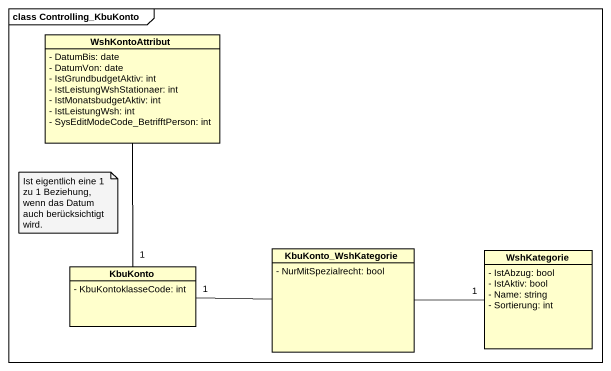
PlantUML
@startuml
mainframe class Controlling_KbuKonto
hide circle
hide empty members
skinparam classAttributeIconSize 0
class WshKontoAttribut {
  - DatumBis: date
  - DatumVon: date
  - IstGrundbudgetAktiv: int
  - IstLeistungWshStationaer: int
  - IstMonatsbudgetAktiv: int
  - IstLeistungWsh: int
  - SysEditModeCode_BetrifftPerson: int
}
class KbuKonto_WshKategorie {
  - NurMitSpezialrecht: bool
}
class WshKategorie {
  - IstAbzug: bool
  - IstAktiv: bool
  - Name: string
  - Sortierung: int
}
class KbuKonto {
  - KbuKontoklasseCode: int
}
WshKontoAttribut -- "1" KbuKonto
KbuKonto_WshKategorie -right- "1" WshKategorie
KbuKonto_WshKategorie -left- "1" KbuKonto
note as N1
  Ist eigentlich eine 1 zu 1 Beziehung, wenn das Datum auch berücksichtigt wird.
end note
@enduml
